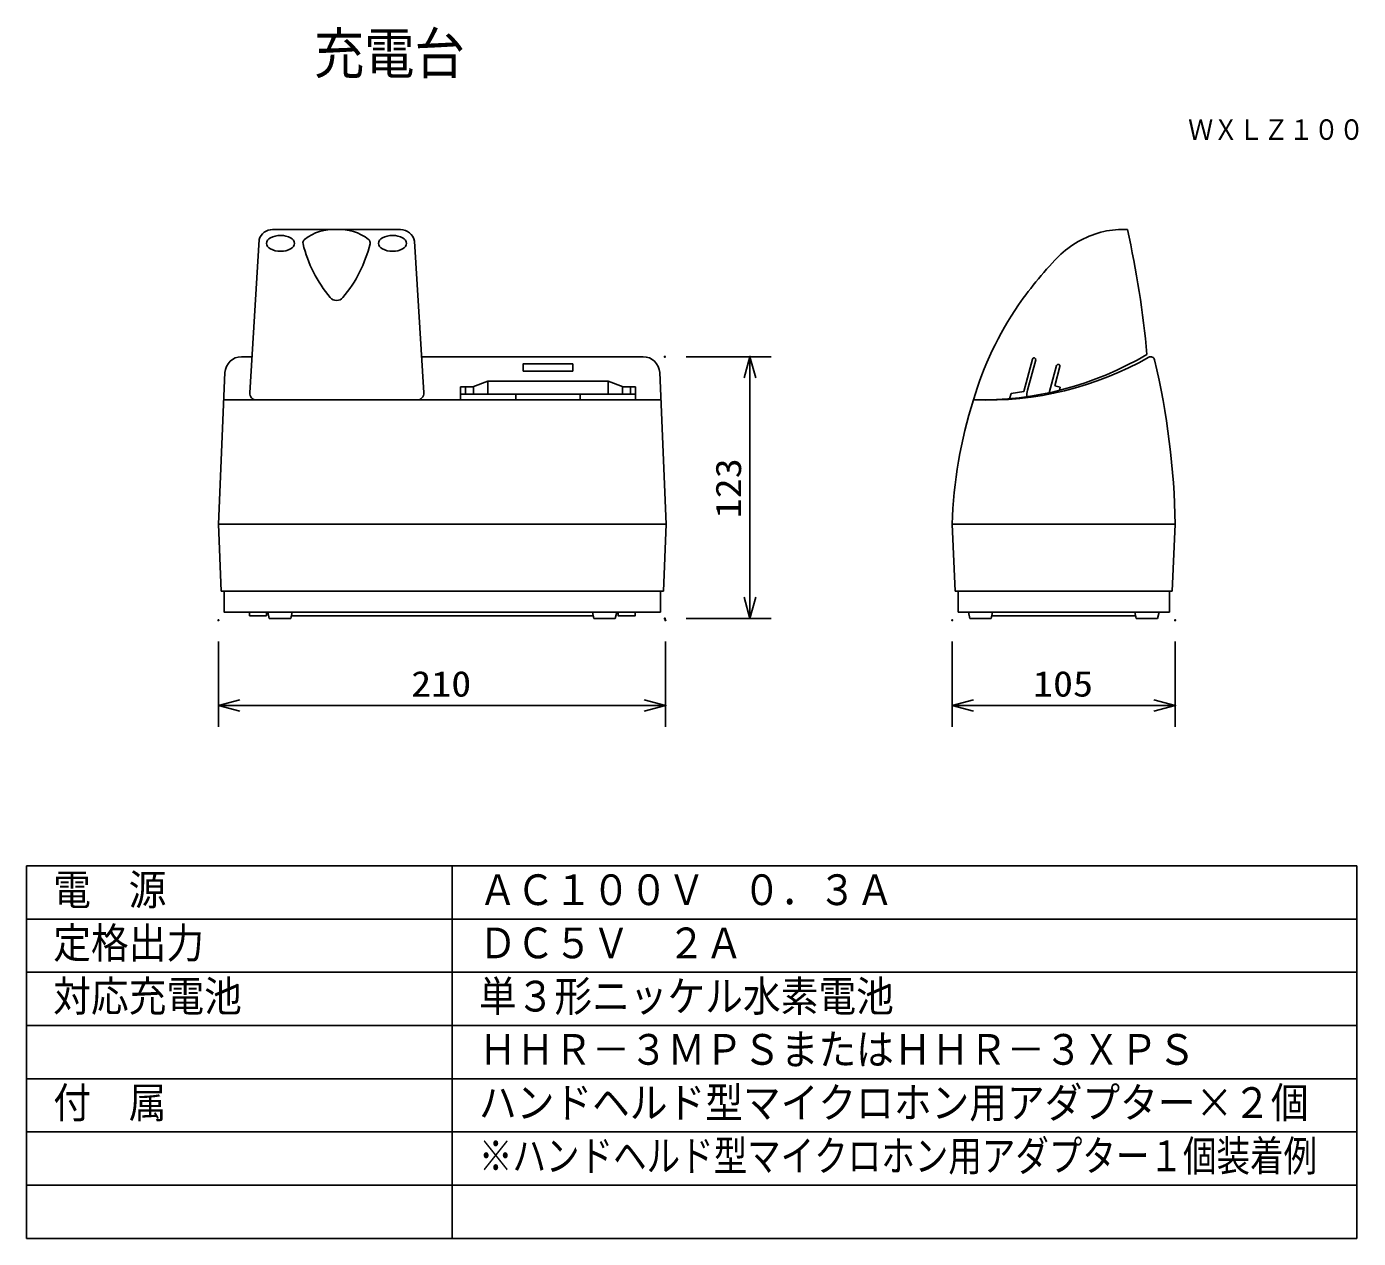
# Model space of a CAD drawing. Units: millimetres, scale not verified. Extents: x -63 to 63, y -57 to 57.
import ezdxf
from ezdxf.enums import TextEntityAlignment as Align

# ---------------------------------------------------------------- set-up
doc = ezdxf.new("R2010")
doc.units = ezdxf.units.MM
doc.header["$LTSCALE"] = 0.190236
doc.header["$PDMODE"] = 32
doc.header["$PDSIZE"] = 0.0951
for name, color, linetype in [('0-0_MOJI1', 2, 'Continuous'), ('0-1_TOUROKU', 1, 'Continuous'), ('0-2_GAIKEI', 7, 'Continuous'), ('0-3_WAKU', 7, 'Continuous')]:
    doc.layers.add(name, color=color, linetype=linetype)
doc.styles.add('ＭＳ ゴシック', font='')
doc.styles.get('ＭＳ ゴシック').set_extended_font_data('MS Gothic')

# ---------------------------------------------------------------- blocks, each defined once
blk = doc.blocks.new('_OPEN30')
at = {"layer": '0-3_WAKU'}
blk.add_line((0, 0), (-1, 0), dxfattribs=at)
blk.add_lwpolyline([(-1, 0.26795), (0, 0), (-1, -0.26795)], dxfattribs=at)

msp = doc.modelspace()

# ---------------------------------------------------------------- linework, layer by layer
at = {"layer": '0-2_GAIKEI'}
for p, q in [((-39.3851, 38.2821), (-27.376, 38.2821)), ((-40.6608, 37.3482), (-41.5415, 22.9291)), ((-26.0577, 37.1813), (-25.1852, 22.9291)), ((-42.3016, 26.334), (-41.3336, 26.334)), ((-25.3937, 26.334), (-4.5794, 26.334)), ((-44.4797, 10.5983), (-43.8661, 24.8354)), ((-2.4013, 10.5983), (-3.0148, 24.8354)), ((-43.9766, 22.272), (-2.9044, 22.272)), ((-40.9165, 22.272), (-25.8103, 22.272)), ((-44.4797, 10.5983), (-44.2082, 4.2981)), ((-44.4797, 10.5983), (-2.4796, 10.5983)), ((-2.4013, 10.5983), (-2.6728, 4.2981)), ((24.4723, 10.5983), (24.7438, 4.2981)), ((24.4723, 10.5983), (45.4219, 10.5983)), ((45.4219, 10.5983), (45.1504, 4.2981)), ((-44.2082, 4.2981), (-2.6728, 4.2981)), ((-2.9452, 4.2981), (-2.9452, 2.3172)), ((24.7438, 4.2981), (45.1504, 4.2981)), ((25.0162, 4.2981), (25.0162, 2.3172)), ((44.878, 4.2981), (44.878, 2.3172)), ((-41.5611, 2.3172), (-41.5611, 1.9927)), ((-41.5611, 1.9927), (-39.9598, 1.9927)), ((-39.9598, 1.9927), (-39.9598, 2.3172)), ((-39.6953, 1.734), (-39.8251, 2.3172)), ((-39.6953, 1.734), (-37.682, 1.734)), ((-37.682, 1.734), (-37.5522, 2.3172)), ((-37.6226, 2.001), (-9.2584, 2.001)), ((-9.199, 1.734), (-9.3287, 2.3172)), ((-7.1857, 1.734), (-9.199, 1.734)), ((-7.1857, 1.734), (-7.0559, 2.3172)), ((25.0162, 2.3172), (44.878, 2.3172)), ((26.1188, 1.734), (25.989, 2.3172)), ((26.1188, 1.734), (28.1321, 1.734)), ((28.1321, 1.734), (28.2618, 2.3172)), ((28.1915, 2.001), (41.7027, 2.001)), ((41.7621, 1.734), (41.6324, 2.3172)), ((43.7754, 1.734), (41.7621, 1.734)), ((43.7754, 1.734), (43.9052, 2.3172))]:
    msp.add_line(p, q, dxfattribs=at)
at = {"layer": '0-2_GAIKEI', "color": 3}
for p, q in [((-0.5335, 26.334), (7.4665, 26.334)), ((5.4665, 3.734), (5.4665, 24.334)), ((-0.5335, 1.734), (7.4665, 1.734)), ((-44.4797, -0.4314), (-44.4797, -8.4315)), ((-2.4796, -0.4314), (-2.4796, -8.4315)), ((24.4723, -0.4314), (24.4723, -8.4315)), ((45.4219, -0.4314), (45.4219, -8.4315)), ((-42.4797, -6.4314), (-4.4796, -6.4314)), ((26.4723, -6.4314), (43.4219, -6.4314))]:
    msp.add_line(p, q, dxfattribs=at)
at = {"layer": '0-2_GAIKEI', "color": 1}
for p, q in [((31.1892, 23.0768), (32.0154, 26.1111)), ((32.3213, 26.0278), (31.5461, 23.1809)), ((32.2075, 26.221), (32.2114, 26.2199)), ((33.5909, 22.9464), (34.2844, 25.4933)), ((34.5902, 25.41), (34.0997, 23.6084)), ((34.4765, 25.6031), (34.4804, 25.6021)), ((-19.1637, 24.0247), (-7.8714, 24.0247)), ((-19.1637, 24.0247), (-19.1637, 22.8002)), ((-7.8714, 24.0247), (-7.8714, 22.8002)), ((-7.8714, 24.0247), (-6.4543, 23.4972)), ((-21.7337, 22.272), (-21.7337, 23.4972)), ((-21.7337, 22.8002), (-5.3014, 22.8002)), ((-21.2634, 22.8002), (-21.2634, 23.4972)), ((-20.5187, 22.8002), (-20.5187, 23.4972)), ((-16.5457, 22.272), (-16.5457, 22.8002)), ((-10.4895, 22.272), (-10.4895, 22.8002)), ((-6.5165, 22.8002), (-6.5165, 23.4972)), ((-6.4543, 23.4972), (-5.3014, 23.4972)), ((-5.7718, 22.8002), (-5.7718, 23.4972)), ((-5.3014, 22.272), (-5.3014, 23.4972)), ((29.9994, 22.8712), (29.8664, 22.3829)), ((31.1892, 23.0768), (29.9994, 22.8712)), ((34.0997, 23.6084), (34.6225, 23.466)), ((34.6225, 23.466), (34.5411, 23.1671))]:
    msp.add_line(p, q, dxfattribs=at)
msp.add_lwpolyline([(-15.8491, 24.9858), (-11.1895, 24.9858), (-11.1895, 25.6581), (-15.8491, 25.6581)], close=True, dxfattribs=at)
msp.add_lwpolyline([(-19.1637, 24.0247), (-20.5808, 23.4972), (-21.7337, 23.4972)], dxfattribs=at)
at = {"layer": '0-2_GAIKEI'}
for points in [[(-43.9358, 4.2981), (-43.9358, 2.3172), (-2.9452, 2.3172)], [(-5.3199, 2.3172), (-5.3199, 1.9927), (-6.9211, 1.9927), (-6.9211, 2.3172)]]:
    msp.add_lwpolyline(points, dxfattribs=at)
for centre, radius, start, end in [((-39.3757, 36.931), 1.351, 90.39485, 162.01371), ((-27.3853, 36.931), 1.351, 10.67362, 89.60515), ((41.0053, 28.8845), 9.5027, 103.98722, 131.83705), ((40.6111, 28.5156), 9.7768, 88.13857, 101.22216), ((-45.8274, 18.7149), 88.9364, 5.05701, 12.71318), ((60.8444, 10.0909), 36.8062, 135.33471, 145.01252), ((57.0565, 13.2501), 31.8942, 145.76026, 163.54688), ((-42.3016, 24.768), 1.566, 90, 177.5322), ((-4.5794, 24.768), 1.566, 2.4678, 90), ((27.1851, 52.6938), 30.4293, 268.72965, 300.79284), ((27.7194, 52.9737), 30.7235, 267.8389, 299.69946), ((43.1245, 25.9613), 0.3729, 13.39692, 119.42023), ((-26.8659, 9.3917), 72.2979, 0.95628, 13.31948), ((-40.9165, 22.8979), 0.6259, 177.13655, 270), ((-25.8103, 22.8979), 0.6259, 270, 2.86345), ((66.3925, 9.4433), 41.9361, 162.18697, 178.42168)]:
    msp.add_arc(centre, radius, start, end, dxfattribs=at)
at = {"layer": '0-2_GAIKEI', "color": 1}
for centre, radius, start, end in [((-33.6708, 33.8986), 4.393, 86.21171, 128.1582), ((-33.0903, 33.8986), 4.393, 51.8418, 93.78829), ((-36.1378, 37.0384), 0.4, 128.1582, 193.39395), ((-24.6405, 39.7761), 12.2188, 193.39395, 220.16182), ((-42.1206, 39.7761), 12.2188, 319.83818, 346.60605), ((-30.6233, 37.0384), 0.4, 346.60605, 51.8418), ((-33.3805, 32.4002), 0.7823, 220.16182, 319.83818), ((32.1664, 26.07), 0.1565, 74.76789, 164.76789), ((32.1703, 26.0689), 0.1565, 344.76789, 74.76789), ((34.4354, 25.4522), 0.1565, 74.76789, 164.76789), ((34.4393, 25.4511), 0.1565, 344.76789, 74.76789), ((33.6418, 22.6611), 2.1593, 166.07027, 182.42325)]:
    msp.add_arc(centre, radius, start, end, dxfattribs=at)
for centre, major_axis in [((-38.6428, 36.9787), (1.3153, 0)), ((-28.1182, 36.9787), (-1.3153, 0))]:
    msp.add_ellipse(centre, major_axis=major_axis, ratio=0.564678, dxfattribs=at)
at = {"layer": '0-3_WAKU', "color": 4}
for p, q in [((-62.5001, -21.5), (-62.5001, -56.5001)), ((62.5001, -21.5), (-62.5001, -21.5)), ((-22.5, -56.5001), (-22.5, -21.5)), ((62.5001, -56.5001), (62.5001, -21.5)), ((-62.5001, -56.5001), (62.5001, -56.5001))]:
    msp.add_line(p, q, dxfattribs=at)
at = {"layer": '0-3_WAKU', "color": 1}
for p, q in [((-62.5001, -26.5), (62.5001, -26.5)), ((-62.5001, -31.5001), (62.5001, -31.5001)), ((-62.5001, -36.5001), (62.5001, -36.5001)), ((-62.5001, -41.5001), (62.5001, -41.5001)), ((-62.5001, -46.5001), (62.5001, -46.5001)), ((-62.5001, -51.5001), (62.5001, -51.5001))]:
    msp.add_line(p, q, dxfattribs=at)
at = {"layer": '0-3_WAKU'}
for p in [(-2.5335, 26.334), (5.4665, 26.334), (-44.4797, 1.5686), (-2.5335, 1.734), (-2.4796, 1.5686), (24.4723, 1.5686), (45.4219, 1.5686), (-2.4796, -6.4314), (45.4219, -6.4314)]:
    msp.add_point(p, dxfattribs=at)

# ---------------------------------------------------------------- block references
at = {"layer": '0-2_GAIKEI', "xscale": 2, "yscale": 2}
for p, rotation in [((5.4665, 26.334), 90), ((5.4665, 1.734), 270), ((-44.4797, -6.4314), 180), ((24.4723, -6.4314), 180)]:
    msp.add_blockref('_OPEN30', p, dxfattribs=dict(at, rotation=rotation))
for p in [(-2.4796, -6.4314), (45.4219, -6.4314)]:
    msp.add_blockref('_OPEN30', p, dxfattribs=at)

# ---------------------------------------------------------------- texts
at = {"layer": '0-0_MOJI1', "style": 'ＭＳ ゴシック'}
for s, height, width, p in [('充電台', 3.848, 0.9, (-35.5001, 51.7599)), ('電\u3000源', 2.887, 0.9, (-60.0001, -26.0552)), ('ＡＣ１００Ｖ\u3000０．３Ａ', 2.887, 0.9, (-20, -26.0552)), ('定格出力', 2.887, 0.9, (-60.0001, -31.0552)), ('ＤＣ５Ｖ\u3000２Ａ', 2.887, 0.9, (-20, -31.0552)), ('対応充電池', 2.887, 0.9, (-60.0001, -36.0552)), ('単３形ニッケル水素電池', 2.887, 0.9, (-20, -36.0552)), ('ＨＨＲ－３ＭＰＳまたはＨＨＲ－３ＸＰＳ', 2.887, 0.9, (-20, -41.0552)), ('付\u3000属', 2.887, 0.9, (-60.0001, -46.0552)), ('ハンドヘルド型マイクロホン用アダプター×２個', 2.887, 0.9, (-20, -46.0552)), ('※ハンドヘルド型マイクロホン用アダプター１個装着例', 2.887, 0.8, (-20, -51.0552))]:
    msp.add_text(s, height=height, dxfattribs=dict(at, width=width)).set_placement(p, align=Align.BOTTOM_LEFT)
at = {"layer": '0-1_TOUROKU', "style": 'ＭＳ ゴシック', "width": 0.9}
msp.add_text('ＷＸＬＺ１００', height=1.925, dxfattribs=at).set_placement((46.6334, 46.13), align=Align.BOTTOM_LEFT)
at = {"layer": '0-2_GAIKEI', "color": 3, "style": 'ＭＳ ゴシック', "width": 1.15}
msp.add_text('123', height=2.406, rotation=90, dxfattribs=at).set_placement((5.3569, 11.1468), align=Align.BOTTOM_LEFT)
for s, p in [('210', (-26.3668, -6.3219)), ('105', (32.06, -6.3219))]:
    msp.add_text(s, height=2.406, dxfattribs=at).set_placement(p, align=Align.BOTTOM_LEFT)

doc.saveas('drawing.dxf')
